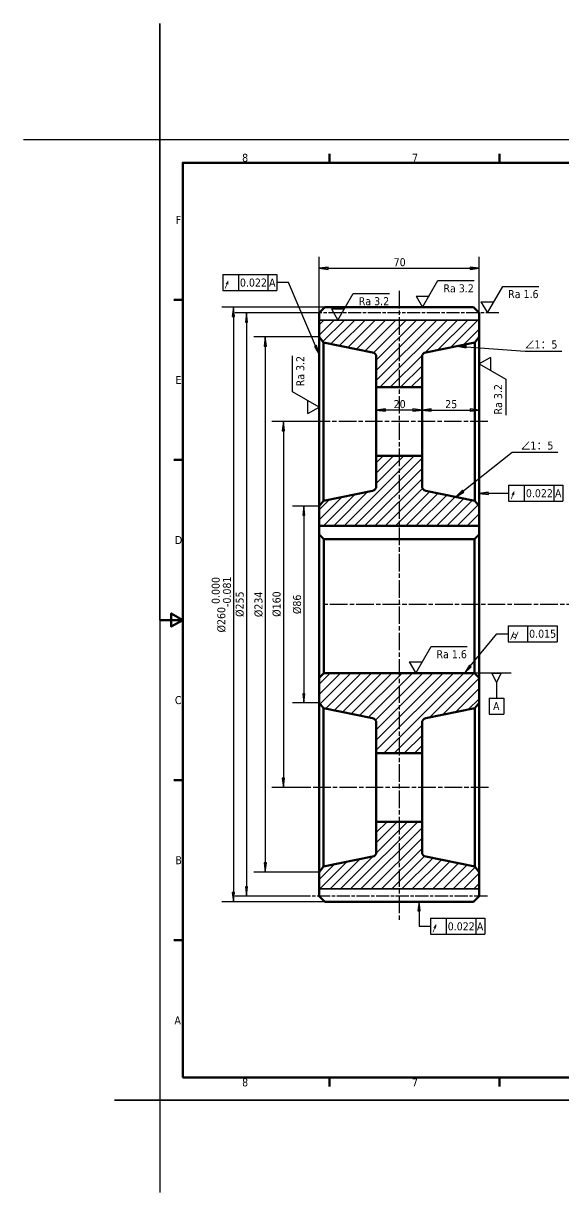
# Model space of a CAD drawing. Header units: millimetres. Extents: x -60 to 637, y -40 to 471.
# Drawn here: x -60 to 177, y -40 to 471 of the extents above; entities that cross this region are included whole.
import ezdxf

# ---------------------------------------------------------------- set-up
doc = ezdxf.new("R2010")
doc.units = ezdxf.units.MM
doc.linetypes.add('CHAIN', pattern=[0.3543, 0.2362, -0.0295, 0.0591, -0.0295])
for name, color, linetype, lineweight in [('中心线 (ISO)', 7, 'CHAIN', 25), ('剖面线 (ISO)', 7, 'Continuous', 18), ('可见 (ISO)', 7, 'Continuous', 50), ('可见窄的 (ISO)', 7, 'Continuous', 35), ('图框 (ISO)', 7, 'Continuous', 70), ('尺寸 (ISO)', 7, 'Continuous', 25), ('旋转中心线', 7, 'CHAIN', 25), ('符号 (ISO)', 7, 'Continuous', 25)]:
    doc.layers.add(name, color=color, linetype=linetype, lineweight=lineweight)
doc.styles.add('文本样式10', font='AIGDT___.TTF')
doc.styles.add('注释文本 (ISO)', font='tahoma.ttf')
doc.dimstyles.new('默认 (GB)', dxfattribs={"dimtxt": 3.5, "dimasz": 4, "dimexe": 5, "dimexo": 0, "dimgap": 0.75, "dimtad": 1, "dimrnd": 1e-08, "dimdsep": 46, "dimtxsty": '注释文本 (ISO)', "dimblk": 'Filled-1', "dimcen": 0.09, "dimdle": 10, "dimclrd": 256, "dimclre": 256, "dimclrt": 256, "dimaunit": 1, "dimadec": 3, "dimazin": 2, "dimtfac": 1, "dimtmove": 0, "dimatfit": 3, "dimldrblk": 'Filled-1', "dimfxl": 1, "dimtolj": 1, "dimtzin": 0, "dimlwd": -1, "dimlwe": -1, "dimarcsym": 0})
doc.dimstyles.new('默认 - 类型 1 (GB)$7', dxfattribs={"dimtxt": 3.5, "dimasz": 4, "dimexe": 5, "dimexo": 0, "dimgap": 0.75, "dimtad": 1, "dimrnd": 1e-08, "dimdsep": 46, "dimtxsty": '注释文本 (ISO)', "dimblk": 'Filled-1', "dimcen": 0.09, "dimdle": 10, "dimclrd": 256, "dimclre": 256, "dimclrt": 256, "dimaunit": 1, "dimadec": 3, "dimazin": 2, "dimtfac": 1, "dimtmove": 0, "dimatfit": 3, "dimldrblk": 'Filled-1', "dimfxl": 1, "dimtolj": 1, "dimtzin": 0, "dimlwd": -1, "dimlwe": -1, "dimarcsym": 0})
pattern_1 = [(45, (0, 0), (-2.245064, 2.245064), [])]

# ---------------------------------------------------------------- blocks, each defined once
blk = doc.blocks.new('图框 默认图框')
for p, q in [((0, 210), (0, 470.91)), ((0, 470.91), (0, -40.37)), ((636.93, 420), (-59.71, 420)), ((297, 0), (-19.87, 0)), ((-19.87, 0), (624.03, 0))]:
    blk.add_line(p, q)
at = {"layer": '图框 (ISO)'}
for p, q in [((74.25, 410), (74.25, 413.9)), ((148.5, 410), (148.5, 413.9)), ((10, 350), (6.1, 350)), ((10, 280), (6.1, 280)), ((10, 140), (6.1, 140)), ((10, 70), (6.1, 70)), ((74.25, 10), (74.25, 6.1)), ((148.5, 10), (148.5, 6.1))]:
    blk.add_line(p, q, dxfattribs=at)
at = {"layer": '图框 (ISO)', "flags": 128}
for points in [[(10, 10), (10, 410), (584, 410), (584, 10), (10, 10)], [(0, 210), (10, 210), (5, 212.89), (5, 207.11), (10, 210)]]:
    blk.add_lwpolyline(points, dxfattribs=at)
at = {"layer": '图框 (ISO)', "char_height": 3.5, "attachment_point": 7, "style": '注释文本 (ISO)'}
for s, insert in [('8', (35.98, 410.32)), ('7', (110.29, 410.4)), ('F', (6.94, 383.25)), ('E', (6.85, 313.25)), ('D', (6.57, 243.25)), ('C', (6.56, 173.19)), ('B', (6.78, 103.25)), ('A', (6.36, 33.25)), ('8', (35.98, 6.02)), ('7', (110.29, 6.1))]:
    blk.add_mtext(s, dxfattribs=dict(at, insert=insert))
blk = doc.blocks.new('Filled-1')
at = {"color": 0}
for p, q in [((0, 0), (-1, 0.125)), ((-1, 0.125), (-1, -0.125)), ((-1, 0), (0, 0)), ((-1, -0.125), (0, 0))]:
    blk.add_line(p, q, dxfattribs=at)
at = {"color": 0, "flags": 128}
blk.add_lwpolyline([(-1, -0.125), (0, 0), (-1, 0.125), (-1, -0.125)], dxfattribs=at)
at = {"color": 0}
blk.add_solid([(-1, -0.125), (0, 0), (-1, 0.125), (-1, -0.125)], dxfattribs=at)
blk = doc.blocks.new('*D6')
at = {"layer": 'Defpoints', "color": 0, "transparency": 16777216}
for p in [(94.66, 311.8), (114.66, 311.8), (94.66, 301.8)]:
    blk.add_point(p, dxfattribs=at)
at = {"layer": '尺寸 (ISO)', "transparency": 16777216}
for p, q in [((94.66, 311.8), (94.66, 296.8)), ((114.66, 311.8), (114.66, 296.8)), ((110.66, 301.8), (98.66, 301.8))]:
    blk.add_line(p, q, dxfattribs=at)
at = {"layer": '尺寸 (ISO)', "transparency": 16777216, "xscale": 4, "yscale": 4, "zscale": 4, "rotation": 180}
blk.add_blockref('Filled-1', (94.66, 301.8), dxfattribs=at)
at = {"layer": '尺寸 (ISO)', "transparency": 16777216, "xscale": 4, "yscale": 4, "zscale": 4}
blk.add_blockref('Filled-1', (114.66, 301.8), dxfattribs=at)
at = {"layer": '尺寸 (ISO)', "transparency": 16777216, "insert": (102.26, 306.19), "char_height": 3.5, "attachment_point": 1, "style": '注释文本 (ISO)'}
blk.add_mtext('\\A1;20', dxfattribs=at)
blk = doc.blocks.new('*D7')
at = {"layer": 'Defpoints', "color": 0, "transparency": 16777216}
for p in [(114.66, 301.8), (139.66, 301.8), (139.66, 301.71)]:
    blk.add_point(p, dxfattribs=at)
at = {"layer": '尺寸 (ISO)', "transparency": 16777216}
blk.add_line((118.66, 301.8), (135.66, 301.8), dxfattribs=at)
at = {"layer": '尺寸 (ISO)', "transparency": 16777216, "xscale": 4, "yscale": 4, "zscale": 4, "rotation": 180}
blk.add_blockref('Filled-1', (114.66, 301.8), dxfattribs=at)
at = {"layer": '尺寸 (ISO)', "transparency": 16777216, "xscale": 4, "yscale": 4, "zscale": 4}
blk.add_blockref('Filled-1', (139.66, 301.8), dxfattribs=at)
at = {"layer": '尺寸 (ISO)', "transparency": 16777216, "insert": (124.79, 306.19), "char_height": 3.5, "attachment_point": 1, "style": '注释文本 (ISO)'}
blk.add_mtext('\\A1;25', dxfattribs=at)
blk = doc.blocks.new('*D8')
at = {"layer": 'Defpoints', "color": 0, "transparency": 16777216}
for p in [(66.69, 296.8), (54.03, 136.8), (65.9, 136.8)]:
    blk.add_point(p, dxfattribs=at)
at = {"layer": '尺寸 (ISO)', "transparency": 16777216}
for p, q in [((66.69, 296.8), (49.03, 296.8)), ((54.03, 292.8), (54.03, 140.8)), ((65.9, 136.8), (49.03, 136.8))]:
    blk.add_line(p, q, dxfattribs=at)
at = {"layer": '尺寸 (ISO)', "transparency": 16777216, "xscale": 4, "yscale": 4, "zscale": 4}
for p, rotation in [((54.03, 296.8), 90), ((54.03, 136.8), 270)]:
    blk.add_blockref('Filled-1', p, dxfattribs=dict(at, rotation=rotation))
at = {"layer": '尺寸 (ISO)', "transparency": 16777216, "insert": (49.29, 211.42), "char_height": 3.5, "attachment_point": 1, "rotation": 90, "style": '注释文本 (ISO)'}
blk.add_mtext('\\A1;\\fTahoma|b0|i0;Ø160', dxfattribs=at)
blk = doc.blocks.new('*D9')
at = {"layer": 'Defpoints', "color": 0, "transparency": 16777216}
for p in [(69.66, 259.8), (62.96, 173.8), (69.66, 173.8)]:
    blk.add_point(p, dxfattribs=at)
at = {"layer": '尺寸 (ISO)', "transparency": 16777216}
for p, q in [((69.66, 259.8), (57.96, 259.8)), ((62.96, 255.8), (62.96, 177.8)), ((69.66, 173.8), (57.96, 173.8))]:
    blk.add_line(p, q, dxfattribs=at)
at = {"layer": '尺寸 (ISO)', "transparency": 16777216, "xscale": 4, "yscale": 4, "zscale": 4}
for p, rotation in [((62.96, 259.8), 90), ((62.96, 173.8), 270)]:
    blk.add_blockref('Filled-1', p, dxfattribs=dict(at, rotation=rotation))
at = {"layer": '尺寸 (ISO)', "transparency": 16777216, "insert": (58.22, 212.62), "char_height": 3.5, "attachment_point": 1, "rotation": 90, "style": '注释文本 (ISO)'}
blk.add_mtext('\\A1;\\fTahoma|b0|i0;Ø86', dxfattribs=at)
blk = doc.blocks.new('*D10')
at = {"layer": 'Defpoints', "color": 0, "transparency": 16777216}
for p in [(69.66, 333.8), (46.09, 99.8), (69.66, 99.8)]:
    blk.add_point(p, dxfattribs=at)
at = {"layer": '尺寸 (ISO)', "transparency": 16777216}
for p, q in [((69.66, 333.8), (41.09, 333.8)), ((46.09, 329.8), (46.09, 103.8)), ((69.66, 99.8), (41.09, 99.8))]:
    blk.add_line(p, q, dxfattribs=at)
at = {"layer": '尺寸 (ISO)', "transparency": 16777216, "xscale": 4, "yscale": 4, "zscale": 4}
for p, rotation in [((46.09, 333.8), 90), ((46.09, 99.8), 270)]:
    blk.add_blockref('Filled-1', p, dxfattribs=dict(at, rotation=rotation))
at = {"layer": '尺寸 (ISO)', "transparency": 16777216, "insert": (41.35, 211.29), "char_height": 3.5, "attachment_point": 1, "rotation": 90, "style": '注释文本 (ISO)'}
blk.add_mtext('\\A1;Ø234', dxfattribs=at)
blk = doc.blocks.new('*D11')
at = {"layer": 'Defpoints', "color": 0, "transparency": 16777216}
for p in [(139.66, 363.84), (69.66, 344.3), (139.66, 344.3)]:
    blk.add_point(p, dxfattribs=at)
at = {"layer": '尺寸 (ISO)', "transparency": 16777216}
for p, q in [((69.66, 344.3), (69.66, 368.84)), ((139.66, 344.3), (139.66, 368.84)), ((73.66, 363.84), (135.66, 363.84))]:
    blk.add_line(p, q, dxfattribs=at)
at = {"layer": '尺寸 (ISO)', "transparency": 16777216, "xscale": 4, "yscale": 4, "zscale": 4, "rotation": 180}
blk.add_blockref('Filled-1', (69.66, 363.84), dxfattribs=at)
at = {"layer": '尺寸 (ISO)', "transparency": 16777216, "xscale": 4, "yscale": 4, "zscale": 4}
blk.add_blockref('Filled-1', (139.66, 363.84), dxfattribs=at)
at = {"layer": '尺寸 (ISO)', "transparency": 16777216, "insert": (102.25, 368.23), "char_height": 3.5, "attachment_point": 1, "style": '注释文本 (ISO)'}
blk.add_mtext('\\A1;70', dxfattribs=at)
blk = doc.blocks.new('基准标识符号1')
at = {"layer": '符号 (ISO)', "lineweight": 25}
for p, q in [((153.72, 186.8), (137.67, 186.8)), ((147.22, 182.8), (147.22, 182.35)), ((147.22, 182.35), (147.22, 175.85))]:
    blk.add_line(p, q, dxfattribs=at)
at = {"layer": '符号 (ISO)'}
for p, q in [((144.01, 175.85), (150.44, 175.85)), ((144.01, 175.85), (144.01, 168.85)), ((150.44, 175.85), (150.44, 168.85)), ((144.01, 168.85), (150.44, 168.85))]:
    blk.add_line(p, q, dxfattribs=at)
at = {"layer": '符号 (ISO)', "lineweight": 25, "flags": 128}
blk.add_lwpolyline([(145.22, 186.8), (149.22, 186.8), (147.22, 182.8), (145.22, 186.8)], dxfattribs=at)
at = {"layer": '符号 (ISO)'}
blk.add_solid([(145.22, 186.8), (149.22, 186.8), (147.22, 182.8), (145.22, 186.8)], dxfattribs=at)
at = {"layer": '符号 (ISO)', "insert": (145.73, 170.6), "char_height": 3.5, "attachment_point": 7, "style": '注释文本 (ISO)'}
blk.add_mtext('A', dxfattribs=at)
blk = doc.blocks.new('GDT 标识符号(&T)2')
at = {"layer": '符号 (ISO)'}
for p, q in [((143.66, 265.92), (139.66, 265.36)), ((143.67, 264.92), (143.66, 265.92)), ((152.54, 268.97), (176.28, 268.97)), ((152.54, 268.97), (152.54, 261.97)), ((159.38, 268.97), (159.38, 261.97)), ((172.35, 268.97), (172.35, 261.97)), ((176.28, 268.97), (176.28, 261.97)), ((143.66, 265.42), (139.66, 265.36)), ((139.66, 265.36), (143.67, 264.92)), ((143.66, 265.42), (147.54, 265.47)), ((147.54, 265.47), (152.54, 265.47)), ((152.54, 261.97), (176.28, 261.97))]:
    blk.add_line(p, q, dxfattribs=at)
at = {"layer": '符号 (ISO)', "flags": 128}
blk.add_lwpolyline([(143.66, 265.92), (139.66, 265.36), (143.67, 264.92), (143.66, 265.92)], dxfattribs=at)
at = {"layer": '符号 (ISO)'}
blk.add_solid([(143.66, 265.92), (139.66, 265.36), (143.67, 264.92), (143.66, 265.92)], dxfattribs=at)
at = {"layer": '符号 (ISO)', "char_height": 3.5, "attachment_point": 7}
for s, insert, style in [('h', (153.31, 262.8), '文本样式10'), ('0.022', (160.08, 263.64), '注释文本 (ISO)'), ('A', (172.82, 263.72), '注释文本 (ISO)')]:
    blk.add_mtext(s, dxfattribs=dict(at, insert=insert, style=style))
blk = doc.blocks.new('表面粗糙度标识符号4')
at = {"layer": '符号 (ISO)'}
for p, q in [((111.9, 186.81), (118.61, 198.43)), ((118.61, 198.43), (134.38, 198.43)), ((109.07, 191.71), (111.9, 186.81)), ((109.07, 191.71), (114.73, 191.71))]:
    blk.add_line(p, q, dxfattribs=at)
at = {"layer": '符号 (ISO)', "insert": (121, 193.25), "char_height": 3.5, "attachment_point": 7, "style": '注释文本 (ISO)'}
blk.add_mtext('Ra 1.6', dxfattribs=at)
blk = doc.blocks.new('表面粗糙度标识符号5')
at = {"layer": '符号 (ISO)'}
for p, q in [((144.57, 324.86), (139.67, 322.03)), ((144.57, 324.86), (144.57, 319.2)), ((139.67, 322.03), (151.3, 315.32)), ((151.3, 315.32), (151.3, 299.55))]:
    blk.add_line(p, q, dxfattribs=at)
at = {"layer": '符号 (ISO)', "insert": (149.76, 299.9), "char_height": 3.5, "attachment_point": 7, "rotation": 90, "style": '注释文本 (ISO)'}
blk.add_mtext('Ra 3.2', dxfattribs=at)
blk = doc.blocks.new('GDT 标识符号(&T)3')
at = {"layer": '符号 (ISO)'}
for p, q in [((152.36, 207.52), (173.78, 207.52)), ((152.36, 207.52), (152.36, 200.52)), ((160.81, 207.52), (160.81, 200.52)), ((173.78, 207.52), (173.78, 200.52)), ((135.79, 189.89), (147.36, 204.02)), ((147.36, 204.02), (152.36, 204.02)), ((152.36, 200.52), (173.78, 200.52)), ((135.4, 190.21), (133.26, 186.8)), ((135.79, 189.89), (133.26, 186.8)), ((133.26, 186.8), (136.18, 189.58)), ((136.18, 189.58), (135.4, 190.21))]:
    blk.add_line(p, q, dxfattribs=at)
at = {"layer": '符号 (ISO)', "flags": 128}
blk.add_lwpolyline([(135.4, 190.21), (133.26, 186.8), (136.18, 189.58), (135.4, 190.21)], dxfattribs=at)
at = {"layer": '符号 (ISO)'}
blk.add_solid([(135.4, 190.21), (133.26, 186.8), (136.18, 189.58), (135.4, 190.21)], dxfattribs=at)
at = {"layer": '符号 (ISO)', "char_height": 3.5, "attachment_point": 7}
for s, insert, style in [('g', (153.1, 201.38), '文本样式10'), ('0.015', (161.51, 202.2), '注释文本 (ISO)')]:
    blk.add_mtext(s, dxfattribs=dict(at, insert=insert, style=style))
blk = doc.blocks.new('表面粗糙度标识符号8')
at = {"layer": '符号 (ISO)'}
for p, q in [((300.61, 355.46), (307.32, 367.08)), ((307.32, 367.08), (323.09, 367.08)), ((297.78, 360.36), (300.61, 355.46)), ((297.78, 360.36), (303.44, 360.36))]:
    blk.add_line(p, q, dxfattribs=at)
at = {"layer": '符号 (ISO)', "insert": (309.71, 361.89), "char_height": 3.5, "attachment_point": 7, "style": '注释文本 (ISO)'}
blk.add_mtext('Ra 1.6', dxfattribs=at)
blk = doc.blocks.new('GDT 标识符号(&T)4')
at = {"layer": '符号 (ISO)'}
for p, q in [((27.48, 361.08), (51.22, 361.08)), ((27.48, 361.08), (27.48, 354.08)), ((34.32, 361.08), (34.32, 354.08)), ((47.28, 361.08), (47.28, 354.08)), ((51.22, 361.08), (51.22, 354.08)), ((27.48, 354.08), (51.22, 354.08)), ((56.22, 357.58), (51.22, 357.58)), ((68.09, 329.85), (56.22, 357.58)), ((68.55, 330.05), (67.63, 329.65)), ((67.63, 329.65), (69.66, 326.17)), ((68.09, 329.85), (69.66, 326.17)), ((69.66, 326.17), (68.55, 330.05))]:
    blk.add_line(p, q, dxfattribs=at)
at = {"layer": '符号 (ISO)', "flags": 128}
blk.add_lwpolyline([(67.63, 329.65), (69.66, 326.17), (68.55, 330.05), (67.63, 329.65)], dxfattribs=at)
at = {"layer": '符号 (ISO)'}
blk.add_solid([(67.63, 329.65), (69.66, 326.17), (68.55, 330.05), (67.63, 329.65)], dxfattribs=at)
at = {"layer": '符号 (ISO)', "char_height": 3.5, "attachment_point": 7}
for s, insert, style in [('h', (28.25, 354.92), '文本样式10'), ('0.022', (35.01, 355.76), '注释文本 (ISO)'), ('A', (47.76, 355.83), '注释文本 (ISO)')]:
    blk.add_mtext(s, dxfattribs=dict(at, insert=insert, style=style))
blk = doc.blocks.new('*D29')
at = {"layer": 'Defpoints', "color": 0, "transparency": 16777216}
for p in [(72.16, 346.8), (32.16, 86.8), (72.16, 86.8)]:
    blk.add_point(p, dxfattribs=at)
at = {"layer": '尺寸 (ISO)', "transparency": 16777216}
for p, q in [((72.16, 346.8), (27.16, 346.8)), ((32.16, 342.8), (32.16, 90.8)), ((72.16, 86.8), (27.16, 86.8))]:
    blk.add_line(p, q, dxfattribs=at)
at = {"layer": '尺寸 (ISO)', "transparency": 16777216, "xscale": 4, "yscale": 4, "zscale": 4}
for p, rotation in [((32.16, 346.8), 90), ((32.16, 86.8), 270)]:
    blk.add_blockref('Filled-1', p, dxfattribs=dict(at, rotation=rotation))
at = {"layer": '尺寸 (ISO)', "transparency": 16777216, "insert": (22.67, 204.59), "char_height": 3.5, "attachment_point": 1, "rotation": 90, "style": '注释文本 (ISO)'}
blk.add_mtext('\\A1;\\fTahoma|b0|i0;Ø260\\S 0.000^ -0.081;', dxfattribs=at)
blk = doc.blocks.new('表面粗糙度标识符号9')
at = {"layer": '符号 (ISO)'}
for p, q in [((58.03, 309.83), (58.03, 325.59)), ((69.65, 303.11), (58.03, 309.83)), ((64.75, 300.29), (64.75, 305.94)), ((64.75, 300.29), (69.65, 303.11))]:
    blk.add_line(p, q, dxfattribs=at)
at = {"layer": '符号 (ISO)', "insert": (63.22, 312.21), "char_height": 3.5, "attachment_point": 7, "rotation": 90, "style": '注释文本 (ISO)'}
blk.add_mtext('Ra 3.2', dxfattribs=at)
blk = doc.blocks.new('GDT 标识符号(&T)5')
at = {"layer": '符号 (ISO)'}
for p, q in [((113.37, 86.8), (112.87, 82.8)), ((112.87, 82.8), (113.87, 82.8)), ((113.37, 82.8), (113.37, 86.8)), ((113.87, 82.8), (113.37, 86.8)), ((113.37, 82.8), (113.37, 76.09)), ((118.37, 79.59), (142.12, 79.59)), ((118.37, 79.59), (118.37, 72.59)), ((125.22, 79.59), (125.22, 72.59)), ((138.18, 79.59), (138.18, 72.59)), ((142.12, 79.59), (142.12, 72.59)), ((113.37, 76.09), (118.37, 76.09)), ((118.37, 72.59), (142.12, 72.59))]:
    blk.add_line(p, q, dxfattribs=at)
at = {"layer": '符号 (ISO)', "flags": 128}
blk.add_lwpolyline([(113.87, 82.8), (113.37, 86.8), (112.87, 82.8), (113.87, 82.8)], dxfattribs=at)
at = {"layer": '符号 (ISO)'}
blk.add_solid([(113.87, 82.8), (113.37, 86.8), (112.87, 82.8), (113.87, 82.8)], dxfattribs=at)
at = {"layer": '符号 (ISO)', "char_height": 3.5, "attachment_point": 7}
for s, insert, style in [('h', (119.15, 73.42), '文本样式10'), ('0.022', (125.91, 74.26), '注释文本 (ISO)'), ('A', (138.66, 74.34), '注释文本 (ISO)')]:
    blk.add_mtext(s, dxfattribs=dict(at, insert=insert, style=style))
blk = doc.blocks.new('*D33')
at = {"layer": 'Defpoints', "color": 0, "transparency": 16777216}
for p in [(65.88, 344.3), (37.88, 89.3), (65.88, 89.3)]:
    blk.add_point(p, dxfattribs=at)
at = {"layer": '尺寸 (ISO)', "transparency": 16777216}
for p, q in [((65.88, 344.3), (32.88, 344.3)), ((37.88, 340.3), (37.88, 93.3)), ((65.88, 89.3), (32.88, 89.3))]:
    blk.add_line(p, q, dxfattribs=at)
at = {"layer": '尺寸 (ISO)', "transparency": 16777216, "xscale": 4, "yscale": 4, "zscale": 4}
for p, rotation in [((37.88, 344.3), 90), ((37.88, 89.3), 270)]:
    blk.add_blockref('Filled-1', p, dxfattribs=dict(at, rotation=rotation))
at = {"layer": '尺寸 (ISO)', "transparency": 16777216, "insert": (33.14, 211.36), "char_height": 3.5, "attachment_point": 1, "rotation": 90, "style": '注释文本 (ISO)'}
blk.add_mtext('\\A1;%%C255', dxfattribs=at)
blk = doc.blocks.new('表面粗糙度标识符号7')
at = {"layer": '符号 (ISO)'}
for p, q in [((238.3, 346.13), (245.01, 357.75)), ((245.01, 357.75), (260.78, 357.75)), ((235.47, 351.03), (238.3, 346.13)), ((235.47, 351.03), (241.13, 351.03)), ((247.14, 335.41), (247.14, 335.41)), ((247.14, 335.41), (247.14, 335.41)), ((247.14, 335.41), (247.14, 335.41))]:
    blk.add_line(p, q, dxfattribs=at)
blk.add_lwpolyline([(247.14, 335.41), (247.14, 335.41), (247.14, 335.41)], dxfattribs=at)
at = {"layer": '符号 (ISO)', "insert": (247.4, 352.57), "char_height": 3.5, "attachment_point": 7, "style": '注释文本 (ISO)'}
blk.add_mtext('Ra 3.2', dxfattribs=at)

msp = doc.modelspace()

# ---------------------------------------------------------------- hatches: boundary and pattern name
at = {"layer": '剖面线 (ISO)'}
h = msp.add_hatch(dxfattribs=at)
h.set_pattern_fill('ANSI31', color=256, scale=25.4, style=0)
h.set_pattern_definition(pattern_1)
edge = h.paths.add_edge_path()
edge.add_ellipse((92.6648, 325.0785), major_axis=(0, 2), ratio=1, start_angle=270, end_angle=348.5)
edge.add_line((93.0636, 327.0383), (71.6247, 331.4001))
edge.add_line((71.6247, 331.4001), (69.6648, 333.7988))
edge.add_line((69.6648, 333.7988), (69.6648, 341.1738))
edge.add_line((69.6648, 341.1738), (139.6648, 341.1738))
edge.add_line((139.6648, 341.1738), (139.6648, 333.7988))
edge.add_line((139.6648, 333.7988), (137.705, 331.4001))
edge.add_line((137.705, 331.4001), (116.2661, 327.0383))
edge.add_ellipse((116.6648, 325.0785), major_axis=(-1.9598, -0.3987), ratio=1, start_angle=270, end_angle=348.5)
edge.add_line((114.6648, 325.0785), (114.6648, 311.7988))
edge.add_line((114.6648, 311.7988), (94.6648, 311.7988))
edge.add_line((94.6648, 311.7988), (94.6648, 325.0785))
h = msp.add_hatch(dxfattribs=at)
h.set_pattern_fill('ANSI31', color=256, scale=25.4, style=0)
h.set_pattern_definition(pattern_1)
edge = h.paths.add_edge_path()
edge.add_line((139.6648, 251.1988), (69.6648, 251.1988))
edge.add_line((69.6648, 251.1988), (69.6648, 259.7988))
edge.add_line((69.6648, 259.7988), (71.6247, 262.1976))
edge.add_line((71.6247, 262.1976), (93.0636, 266.5594))
edge.add_ellipse((92.6648, 268.5192), major_axis=(1.9598, 0.3987), ratio=1, start_angle=270, end_angle=348.5)
edge.add_line((94.6648, 268.5192), (94.6648, 281.7988))
edge.add_line((94.6648, 281.7988), (114.6648, 281.7988))
edge.add_line((114.6648, 281.7988), (114.6648, 268.5192))
edge.add_ellipse((116.6648, 268.5192), major_axis=(0, -2), ratio=1, start_angle=270, end_angle=348.5)
edge.add_line((116.2661, 266.5594), (137.705, 262.1976))
edge.add_line((137.705, 262.1976), (139.6648, 259.7988))
edge.add_line((139.6648, 259.7988), (139.6648, 251.1988))
h = msp.add_hatch(dxfattribs=at)
h.set_pattern_fill('ANSI31', color=256, scale=25.4, style=0)
h.set_pattern_definition(pattern_1)
edge = h.paths.add_edge_path()
edge.add_line((137.6648, 186.7988), (139.6648, 184.7988))
edge.add_line((139.6648, 184.7988), (139.6648, 173.7988))
edge.add_line((139.6648, 173.7988), (137.705, 171.4001))
edge.add_line((137.705, 171.4001), (116.2661, 167.0383))
edge.add_ellipse((116.6648, 165.0785), major_axis=(-1.9598, -0.3987), ratio=1, start_angle=270, end_angle=348.5)
edge.add_line((114.6648, 165.0785), (114.6648, 151.7988))
edge.add_line((114.6648, 151.7988), (94.6648, 151.7988))
edge.add_line((94.6648, 151.7988), (94.6648, 165.0785))
edge.add_ellipse((92.6648, 165.0785), major_axis=(0, 2), ratio=1, start_angle=270, end_angle=348.5)
edge.add_line((93.0636, 167.0383), (71.6247, 171.4001))
edge.add_line((71.6247, 171.4001), (69.6648, 173.7988))
edge.add_line((69.6648, 173.7988), (69.6648, 184.7988))
edge.add_line((69.6648, 184.7988), (71.6648, 186.7988))
edge.add_line((71.6648, 186.7988), (137.6648, 186.7988))
h = msp.add_hatch(dxfattribs=at)
h.set_pattern_fill('ANSI31', color=256, scale=25.4, style=0)
h.set_pattern_definition(pattern_1)
edge = h.paths.add_edge_path()
edge.add_line((94.6648, 108.5192), (94.6648, 121.7988))
edge.add_line((94.6648, 121.7988), (114.6648, 121.7988))
edge.add_line((114.6648, 121.7988), (114.6648, 108.5192))
edge.add_ellipse((116.6648, 108.5192), major_axis=(0, -2), ratio=1, start_angle=270, end_angle=348.5)
edge.add_line((116.2661, 106.5594), (137.705, 102.1976))
edge.add_line((137.705, 102.1976), (139.6648, 99.7988))
edge.add_line((139.6648, 99.7988), (139.6648, 92.4238))
edge.add_line((139.6648, 92.4238), (69.6648, 92.4238))
edge.add_line((69.6648, 92.4238), (69.6648, 99.7988))
edge.add_line((69.6648, 99.7988), (71.6247, 102.1976))
edge.add_line((71.6247, 102.1976), (93.0636, 106.5594))
edge.add_ellipse((92.6648, 108.5192), major_axis=(1.9598, 0.3987), ratio=1, start_angle=270, end_angle=348.5)

# ---------------------------------------------------------------- linework, layer by layer
at = {"layer": '中心线 (ISO)', "ltscale": 32.45837}
for p, q in [((104.6648, 353.9456), (104.6648, 78.099)), ((143.4432, 296.7988), (66.693, 296.7988)), ((143.7069, 136.7988), (65.9017, 136.7988))]:
    msp.add_line(p, q, dxfattribs=at)
at = {"layer": '中心线 (ISO)', "ltscale": 24.261677}
for p, q in [((148.2441, 344.2988), (65.8809, 344.2988)), ((143.2441, 89.2988), (65.8809, 89.2988))]:
    msp.add_line(p, q, dxfattribs=at)
at = {"layer": '可见 (ISO)'}
for p, q in [((69.6648, 344.2988), (72.1648, 346.7988)), ((69.6648, 333.7988), (69.6648, 344.2988)), ((72.1648, 346.7988), (137.1648, 346.7988)), ((137.1648, 346.7988), (139.6648, 344.2988)), ((139.6648, 344.2988), (139.6648, 333.7988)), ((71.6247, 331.4001), (69.6648, 333.7988)), ((69.6648, 333.7988), (69.6648, 259.7988)), ((139.6648, 333.7988), (137.705, 331.4001)), ((139.6648, 259.7988), (139.6648, 333.7988)), ((93.0636, 327.0383), (71.6247, 331.4001)), ((71.6247, 262.1976), (71.6247, 331.4001)), ((137.705, 331.4001), (116.2661, 327.0383)), ((137.705, 331.4001), (137.705, 262.1976)), ((94.6648, 311.7988), (94.6648, 325.0785)), ((114.6648, 325.0785), (114.6648, 311.7988)), ((114.6648, 311.7988), (94.6648, 311.7988)), ((94.6648, 281.7988), (94.6648, 311.7988)), ((114.6648, 311.7988), (114.6648, 281.7988)), ((94.6648, 281.7988), (114.6648, 281.7988)), ((94.6648, 268.5192), (94.6648, 281.7988)), ((114.6648, 281.7988), (114.6648, 268.5192)), ((71.6247, 262.1976), (93.0636, 266.5594)), ((116.2661, 266.5594), (137.705, 262.1976)), ((69.6648, 259.7988), (71.6247, 262.1976)), ((137.705, 262.1976), (139.6648, 259.7988)), ((69.6648, 251.1988), (69.6648, 259.7988)), ((139.6648, 259.7988), (139.6648, 251.1988)), ((139.6648, 251.1988), (69.6648, 251.1988)), ((69.6648, 251.1988), (69.6648, 250.9488)), ((69.6648, 247.5071), (69.6648, 250.9488)), ((139.6648, 250.9488), (139.6648, 251.1988)), ((139.6648, 250.9488), (139.6648, 247.5071)), ((69.6648, 247.5071), (69.6648, 184.7988)), ((71.6648, 186.7988), (71.6648, 245.417)), ((137.6648, 245.417), (71.6648, 245.417)), ((137.6648, 245.417), (137.6648, 186.7988)), ((139.6648, 184.7988), (139.6648, 247.5071)), ((69.6648, 184.7988), (71.6648, 186.7988)), ((69.6648, 173.7988), (69.6648, 184.7988)), ((71.6648, 186.7988), (137.6648, 186.7988)), ((137.6648, 186.7988), (139.6648, 184.7988)), ((139.6648, 184.7988), (139.6648, 173.7988)), ((71.6247, 171.4001), (69.6648, 173.7988)), ((69.6648, 173.7988), (69.6648, 99.7988)), ((93.0636, 167.0383), (71.6247, 171.4001)), ((71.6247, 102.1976), (71.6247, 171.4001)), ((137.705, 171.4001), (116.2661, 167.0383)), ((139.6648, 173.7988), (137.705, 171.4001)), ((137.705, 171.4001), (137.705, 102.1976)), ((139.6648, 99.7988), (139.6648, 173.7988)), ((94.6648, 151.7988), (94.6648, 165.0785)), ((114.6648, 165.0785), (114.6648, 151.7988)), ((114.6648, 151.7988), (94.6648, 151.7988)), ((94.6648, 121.7988), (94.6648, 151.7988)), ((114.6648, 151.7988), (114.6648, 121.7988)), ((94.6648, 108.5192), (94.6648, 121.7988)), ((94.6648, 121.7988), (114.6648, 121.7988)), ((114.6648, 121.7988), (114.6648, 108.5192)), ((71.6247, 102.1976), (93.0636, 106.5594)), ((116.2661, 106.5594), (137.705, 102.1976)), ((69.6648, 99.7988), (71.6247, 102.1976)), ((69.6648, 89.2988), (69.6648, 99.7988)), ((137.705, 102.1976), (139.6648, 99.7988)), ((139.6648, 99.7988), (139.6648, 89.2988)), ((72.1648, 86.7988), (69.6648, 89.2988)), ((139.6648, 89.2988), (137.1648, 86.7988)), ((137.1648, 86.7988), (72.1648, 86.7988))]:
    msp.add_line(p, q, dxfattribs=at)
for centre, start, end in [((92.6648, 325.0785), 0, 78.5), ((116.6648, 325.0785), 101.5, 180), ((92.6648, 268.5192), 281.5, 0), ((116.6648, 268.5192), 180, 258.5), ((92.6648, 165.0785), 0, 78.5), ((116.6648, 165.0785), 101.5, 180), ((92.6648, 108.5192), 281.5, 0), ((116.6648, 108.5192), 180, 258.5)]:
    msp.add_arc(centre, 2, start, end, dxfattribs=at)
for points in [[(71.6648, 245.417), (70.7001, 246.4284), (69.6648, 247.5071)], [(139.6648, 247.5071), (138.6296, 246.4284), (137.6648, 245.417)]]:
    msp.add_rational_spline(points, [1, 1.00056872614, 1], degree=2, dxfattribs=at)
at = {"layer": '可见窄的 (ISO)'}
for p, q in [((139.6648, 341.1738), (69.6648, 341.1738)), ((139.6648, 92.4238), (69.6648, 92.4238))]:
    msp.add_line(p, q, dxfattribs=at)
at = {"layer": '旋转中心线', "ltscale": 32.45837}
msp.add_line((450.0761, 216.7988), (71.9135, 216.7988), dxfattribs=at)

# ---------------------------------------------------------------- block references
msp.add_blockref('图框 默认图框', (0, 0))
at = {"layer": '符号 (ISO)'}
for name, p in [('GDT 标识符号(&T)4', (0, 0)), ('表面粗糙度标识符号7', (-123.3681, 0.671)), ('表面粗糙度标识符号7', (-160.3941, -4.954)), ('表面粗糙度标识符号8', (-157.3651, -11.1581)), ('表面粗糙度标识符号9', (0, 0)), ('表面粗糙度标识符号5', (0, 0)), ('GDT 标识符号(&T)2', (0, 0)), ('GDT 标识符号(&T)3', (0, 0)), ('表面粗糙度标识符号4', (0, 0)), ('基准标识符号1', (0, 0)), ('GDT 标识符号(&T)5', (0, 0))]:
    msp.add_blockref(name, p, dxfattribs=at)

# ---------------------------------------------------------------- texts
at = {"layer": '符号 (ISO)', "char_height": 3.5, "width": 15.91064, "attachment_point": 1, "style": '注释文本 (ISO)'}
for insert in [(159.8214, 332.2482), (158.0409, 288.0505)]:
    msp.add_mtext('\\fAIGDT|b0|i0;{\\H3.5000;a}\\fTahoma|b0|i0;{\\H3.5000;1：5}', dxfattribs=dict(at, insert=insert))

# ---------------------------------------------------------------- dimensions: what is measured, and where the dimension line sits
at = {"layer": '尺寸 (ISO)'}
for base, p1, p2, override, picture, middle in [((139.6648, 363.8415), (69.6648, 344.2988), (139.6648, 344.2988), {"dimtofl": 0, "dimatfit": 1}, '*D11', (104.6648, 363.8415)), ((94.6648, 301.7988), (114.6648, 311.7988), (94.6648, 311.7988), {"dimgap": 0.75, "dimdec": 2, "dimtol": 0, "dimlim": 0, "dimtp": 0, "dimtm": 0, "dimtdec": 2, "dimtofl": 0, "dimatfit": 1}, '*D6', (104.6648, 301.7988))]:
    dim = msp.add_linear_dim(base=base, p1=p1, p2=p2, angle=180, dimstyle='默认 (GB)', override=override, dxfattribs=at)
    dim.commit()
    dim.dimension.update_dxf_attribs({"geometry": picture, "text_midpoint": middle, "dimtype": 160})
for base, p1, p2, angle, text, override, picture, middle in [((32.1648, 86.7988), (72.1648, 346.7988), (72.1648, 86.7988), 270, '\\fTahoma|b0|i0;Ø<>', {"dimgap": 0.75, "dimdec": 2, "dimtol": 1, "dimlim": 0, "dimtp": 0, "dimtm": 0.081, "dimtdec": 3, "dimtofl": 0, "dimatfit": 1}, '*D29', (32.1648, 216.7988)), ((37.8809, 89.2988), (65.8809, 344.2988), (65.8809, 89.2988), 90, '%%C255', {"dimgap": 0.75, "dimdec": 2, "dimtol": 0, "dimlim": 0, "dimtp": 0, "dimtm": 0, "dimtdec": 2, "dimtofl": 0, "dimatfit": 1}, '*D33', (37.8809, 216.7988)), ((46.0907, 99.7988), (69.6648, 333.7988), (69.6648, 99.7988), 90, 'Ø<>', {"dimgap": 0.75, "dimdec": 2, "dimtol": 0, "dimlim": 0, "dimtp": 0, "dimtm": 0, "dimtdec": 2, "dimtofl": 0, "dimatfit": 1}, '*D10', (46.0907, 216.7988)), ((54.0278, 136.7988), (66.693, 296.7988), (65.9017, 136.7988), 90, '\\fTahoma|b0|i0;Ø<>', {"dimgap": 0.75, "dimdec": 2, "dimtol": 0, "dimlim": 0, "dimtp": 0, "dimtm": 0, "dimtdec": 2, "dimtofl": 0, "dimatfit": 1}, '*D8', (54.0278, 216.8851)), ((62.9623, 173.7988), (69.6648, 259.7988), (69.6648, 173.7988), 90, '\\fTahoma|b0|i0;Ø<>', {"dimgap": 0.75, "dimdec": 2, "dimtol": 0, "dimlim": 0, "dimtp": 0, "dimtm": 0, "dimtdec": 2, "dimtofl": 0, "dimatfit": 1}, '*D9', (62.9623, 216.7988))]:
    dim = msp.add_linear_dim(base=base, p1=p1, p2=p2, angle=angle, text=text, dimstyle='默认 (GB)', override=override, dxfattribs=at)
    dim.commit()
    dim.dimension.update_dxf_attribs({"geometry": picture, "text_midpoint": middle, "dimtype": 160})
dim = msp.add_linear_dim(base=(139.6648, 301.7988), p1=(114.6648, 301.7988), p2=(139.6648, 301.7125), dimstyle='默认 (GB)', override={"dimgap": 0.75, "dimdec": 2, "dimse1": 1, "dimse2": 1, "dimtol": 0, "dimlim": 0, "dimtp": 0, "dimtm": 0, "dimtdec": 2, "dimtofl": 0, "dimatfit": 1}, dxfattribs=at)
dim.commit()
dim.dimension.update_dxf_attribs({"geometry": '*D7', "text_midpoint": (127.1648, 301.7988), "dimtype": 160})

# ---------------------------------------------------------------- leaders
at = {"layer": '符号 (ISO)', "annotation_type": 0, "has_hookline": 1, "hookline_direction": 0, "text_width": 16.0188}
for points in [[(129.9968, 329.8319), (159.8214, 327.5795)], [(129.4992, 263.8671), (154.0409, 283.3818), (158.0409, 283.3818)]]:
    msp.add_leader(points, dimstyle='默认 - 类型 1 (GB)$7', override={"dimgap": 0, "dimtad": 1}, dxfattribs=at)

doc.saveas('drawing.dxf')
